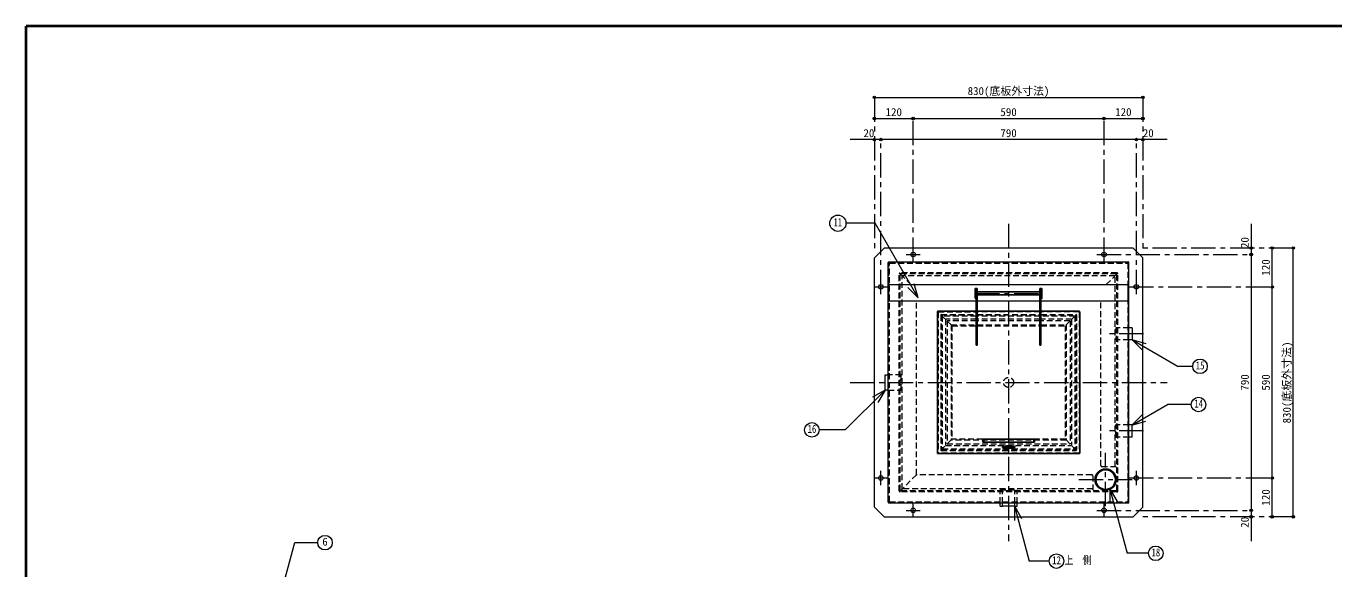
# Model space of a CAD drawing. Units: millimetres at full size, sheet at 1:15; details may follow other scales. Extents: x -3184 to 2891, y -2037 to 2178.
# Drawn here: x -3184 to 859, y 502 to 2178 of the extents above; entities that cross this region are included whole.
import ezdxf
from ezdxf.enums import TextEntityAlignment as Align

# ---------------------------------------------------------------- set-up
doc = ezdxf.new("R2010")
doc.units = ezdxf.units.MM
doc.header["$LTSCALE"] = 15
doc.header["$PDMODE"] = 32
doc.header["$PDSIZE"] = 7.5
doc.linetypes.add('CHAIN1', pattern=[8, 5, -1, 1, -1])
doc.linetypes.add('DASHED1', pattern=[1.8, 1.2, -0.6])
doc.layers.add('0-0', color=4, linetype='Continuous', lineweight=9)
doc.styles.add('ＭＳ ゴシック', font='')
doc.styles.get('ＭＳ ゴシック').set_extended_font_data('MS Gothic')

msp = doc.modelspace()

# ---------------------------------------------------------------- linework, layer by layer
at = {"layer": '0-0', "color": 1, "lineweight": 40}
for p in [(-3184.2, -2037.13), (2890.8, 2177.87)]:
    msp.add_line(p, (-3184.2, 2177.87), dxfattribs=at)
at = {"layer": '0-0'}
for p, q in [((-561.7, 1957.87), (268.3, 1957.87)), ((-561.7, 1892.87), (-441.7, 1892.87)), ((-441.7, 1892.87), (148.3, 1892.87)), ((148.3, 1892.87), (268.3, 1892.87)), ((-541.7, 1827.87), (-636.7, 1827.87)), ((-561.7, 1462.87), (-531.7, 1492.87)), ((-561.7, 692.87), (-561.7, 1462.87)), ((238.3, 1492.87), (-531.7, 1492.87)), ((238.3, 1492.87), (268.3, 1462.87)), ((268.3, 692.87), (268.3, 1462.87)), ((668.3, 1372.87), (668.3, 1492.87)), ((733.3, 662.87), (733.3, 1492.87)), ((668.3, 782.87), (668.3, 1372.87)), ((-528.7, 1054.37), (-528.7, 1101.37)), ((-528.7, 1101.37), (-518.7, 1101.37)), ((-518.7, 1054.37), (-528.7, 1054.37)), ((668.3, 662.87), (668.3, 782.87)), ((-531.7, 662.87), (-561.7, 692.87)), ((-173.2, 695.87), (-173.2, 705.87)), ((-173.2, 695.87), (-165.7, 695.87)), ((-127.7, 695.87), (-120.2, 695.87)), ((-120.2, 695.87), (-120.2, 705.87)), ((268.3, 692.87), (238.3, 662.87)), ((-531.7, 662.87), (238.3, 662.87)), ((603.3, 682.87), (603.3, 587.87))]:
    msp.add_line(p, q, dxfattribs=at)
at = {"layer": '0-0', "linetype": 'CHAIN1'}
for p, q in [((-561.7, 1957.87), (-561.7, 1482.87)), ((268.3, 1957.87), (268.3, 1482.87)), ((-441.7, 1450.87), (-441.7, 1892.87)), ((148.3, 1450.87), (148.3, 1892.87)), ((-541.7, 1350.87), (-541.7, 1827.87)), ((248.3, 1350.87), (248.3, 1827.87)), ((-146.7, 1567.87), (-146.7, 587.87)), ((-463.7, 1472.87), (-419.7, 1472.87)), ((126.3, 1472.87), (603.3, 1472.87)), ((733.3, 1492.87), (258.3, 1492.87)), ((-563.7, 1372.87), (-519.7, 1372.87)), ((-249.7, 1352.87), (-43.7, 1352.87)), ((226.3, 1372.87), (668.3, 1372.87)), ((270.3, 1227.87), (150.3, 1227.87)), ((-636.7, 1077.87), (343.3, 1077.87)), ((270.3, 927.87), (150.3, 927.87)), ((153.3, 695.37), (153.3, 860.37)), ((-563.7, 782.87), (-519.7, 782.87)), ((-541.7, 760.87), (-541.7, 804.87)), ((70.8, 777.87), (235.8, 777.87)), ((226.3, 782.87), (668.3, 782.87)), ((248.3, 760.87), (248.3, 804.87)), ((-441.7, 660.87), (-441.7, 704.87)), ((148.3, 660.87), (148.3, 704.87)), ((-463.7, 682.87), (-419.7, 682.87)), ((126.3, 682.87), (603.3, 682.87)), ((733.3, 662.87), (258.3, 662.87))]:
    msp.add_line(p, q, dxfattribs=at)
at = {"layer": '0-0', "color": 7, "lineweight": 18}
for p, q in [((-559.57, 1569.39), (-649.45, 1569.39)), ((-426.68, 1339.2), (-559.57, 1569.39)), ((-518.7, 707.87), (-518.7, 1447.87)), ((-516.7, 1449.87), (223.3, 1449.87)), ((225.3, 707.87), (225.3, 1447.87)), ((-516.7, 1329.87), (-516.7, 1379.87)), ((-516.7, 1379.87), (223.3, 1379.87)), ((-426.68, 1339.2), (-438.32, 1382.67)), ((223.3, 1329.87), (223.3, 1379.87)), ((-426.68, 1339.2), (-458.5, 1371.02)), ((-516.7, 1329.87), (-246.7, 1329.87)), ((-243.7, 1329.87), (-49.7, 1329.87)), ((-46.7, 1329.87), (223.3, 1329.87)), ((235.3, 1246.87), (225.3, 1246.87)), ((235.3, 1246.87), (235.3, 1208.87)), ((235.3, 1208.87), (225.3, 1208.87)), ((234.46, 1210.07), (266.28, 1178.25)), ((234.46, 1210.07), (377.51, 1127.48)), ((234.46, 1210.07), (277.93, 1198.42)), ((422.6, 1127.48), (377.51, 1127.48)), ((-528.62, 1054.43), (-567.59, 1031.93)), ((-528.62, 1054.43), (-551.12, 1015.46)), ((234.38, 946.15), (344.38, 1009.65)), ((234.38, 946.15), (266.2, 977.97)), ((418.14, 1009.65), (344.38, 1009.65)), ((235.3, 946.87), (225.3, 946.87)), ((234.38, 946.15), (277.85, 957.79)), ((235.3, 908.87), (235.3, 946.87)), ((235.3, 908.87), (225.3, 908.87)), ((166.6, 748.94), (166.6, 703.94)), ((166.6, 748.94), (189.1, 709.97)), ((166.6, 748.94), (219.86, 550.16)), ((-516.7, 705.87), (223.3, 705.87)), ((-165.7, 695.87), (-165.7, 705.87)), ((-127.7, 695.87), (-165.7, 695.87)), ((-128.8, 696.74), (-128.8, 651.74)), ((-128.8, 696.74), (-106.3, 657.77)), ((-128.8, 696.74), (-83.07, 526.05)), ((-127.7, 695.87), (-127.7, 705.87)), ((-2390.18, 447.03), (-2353.71, 583.15)), ((-2353.71, 583.15), (-2282.66, 583.15)), ((-21.12, 526.05), (-83.07, 526.05)), ((285.71, 550.16), (219.86, 550.16))]:
    msp.add_line(p, q, dxfattribs=at)
at = {"layer": '0-0', "linetype": 'DASHED1'}
for p, q in [((-516.7, 1379.87), (-516.7, 1446.87)), ((-515.7, 1447.87), (222.3, 1447.87)), ((-515.2, 710.12), (-515.2, 1445.62)), ((-514.45, 1446.37), (221.05, 1446.37)), ((188.3, 1415.87), (-481.7, 1415.87)), ((221.8, 1445.62), (221.8, 710.12)), ((223.3, 1446.87), (223.3, 1379.87)), ((-484.7, 742.87), (-484.7, 1412.87)), ((-481.7, 744.37), (-481.7, 1411.37)), ((-448.7, 1379.87), (-481.26, 1412.43)), ((186.8, 1412.87), (-480.2, 1412.87)), ((-475.7, 748.87), (-475.7, 1406.87)), ((155.3, 1379.87), (187.55, 1412.12)), ((188.3, 744.37), (188.3, 1411.37)), ((191.3, 742.87), (191.3, 1412.87)), ((-516.7, 708.87), (-516.7, 1329.87)), ((-431.7, 792.87), (-431.7, 1329.87)), ((138.3, 820.87), (138.3, 1329.87)), ((223.3, 1329.87), (223.3, 708.87)), ((-356.7, 1286.37), (-356.7, 869.37)), ((-356.26, 1287.43), (-321.7, 1252.87)), ((-355.2, 1287.87), (-246.7, 1287.87)), ((-355.2, 1285.62), (-355.2, 870.12)), ((-354.45, 1286.37), (-246.7, 1286.37)), ((-351.7, 1282.87), (-351.7, 872.87)), ((-246.7, 1282.87), (-351.7, 1282.87)), ((-341.7, 1272.87), (-341.7, 882.87)), ((-246.7, 1272.87), (-341.7, 1272.87)), ((-336.7, 1267.87), (-336.7, 887.87)), ((-246.7, 1267.87), (-336.7, 1267.87)), ((-324.7, 1255.87), (-324.7, 899.87)), ((-324.7, 1255.87), (-246.7, 1255.87)), ((-243.7, 1287.87), (-49.7, 1287.87)), ((-243.7, 1286.37), (-49.7, 1286.37)), ((-49.7, 1282.87), (-243.7, 1282.87)), ((-49.7, 1272.87), (-243.7, 1272.87)), ((-49.7, 1267.87), (-243.7, 1267.87)), ((-243.7, 1255.87), (-49.7, 1255.87)), ((-46.7, 1287.87), (61.8, 1287.87)), ((-46.7, 1286.37), (61.05, 1286.37)), ((58.3, 1282.87), (-46.7, 1282.87)), ((48.3, 1272.87), (-46.7, 1272.87)), ((43.3, 1267.87), (-46.7, 1267.87)), ((-46.7, 1255.87), (31.3, 1255.87)), ((62.86, 1287.43), (28.3, 1252.87)), ((31.3, 1255.87), (31.3, 899.87)), ((43.3, 1267.87), (43.3, 887.87)), ((48.3, 1272.87), (48.3, 882.87)), ((58.3, 1282.87), (58.3, 872.87)), ((61.8, 1285.62), (61.8, 870.12)), ((63.3, 1286.37), (63.3, 869.37)), ((-321.7, 1252.87), (-321.7, 902.87)), ((-321.7, 1252.87), (-246.7, 1252.87)), ((-243.7, 1252.87), (-49.7, 1252.87)), ((-46.7, 1252.87), (28.3, 1252.87)), ((28.3, 1252.87), (28.3, 902.87)), ((185.3, 1246.87), (185.3, 1208.87)), ((225.3, 1246.87), (185.3, 1246.87)), ((225.3, 1208.87), (185.3, 1208.87)), ((-478.7, 1101.37), (-518.7, 1101.37)), ((-478.7, 1054.37), (-478.7, 1101.37)), ((-518.7, 1054.37), (-478.7, 1054.37)), ((225.3, 946.87), (185.3, 946.87)), ((185.3, 908.87), (185.3, 946.87)), ((-356.26, 868.31), (-321.7, 902.87)), ((31.3, 899.87), (-324.7, 899.87)), ((-226.7, 902.87), (-321.7, 902.87)), ((30.08, 902.87), (-66.7, 902.87)), ((62.86, 868.31), (28.3, 902.87)), ((225.3, 908.87), (185.3, 908.87)), ((-355.2, 867.87), (61.8, 867.87)), ((-354.45, 869.37), (61.05, 869.37)), ((-351.7, 872.87), (58.3, 872.87)), ((-341.7, 882.87), (48.3, 882.87)), ((-336.7, 887.87), (43.3, 887.87)), ((141.3, 817.87), (186.8, 817.87)), ((113.3, 789.87), (113.3, 744.37)), ((188.3, 739.87), (-481.7, 739.87)), ((186.8, 742.87), (-480.2, 742.87)), ((113.3, 748.87), (-475.7, 748.87)), ((-173.2, 745.87), (-120.2, 745.87)), ((-173.2, 705.87), (-173.2, 745.87)), ((-165.7, 705.87), (-165.7, 745.87)), ((-127.7, 705.87), (-127.7, 745.87)), ((-120.2, 705.87), (-120.2, 745.87)), ((-515.7, 707.87), (222.3, 707.87)), ((-514.45, 709.37), (221.05, 709.37))]:
    msp.add_line(p, q, dxfattribs=at)
at = {"layer": '0-0', "color": 5, "lineweight": 25}
for p, q in [((-243.7, 1367.87), (-249.7, 1367.87)), ((-246.7, 1192.87), (-246.7, 1367.87)), ((-243.7, 1192.87), (-243.7, 1367.87)), ((-49.7, 1357.37), (-243.7, 1357.37)), ((-49.7, 1348.37), (-243.7, 1348.37)), ((-49.7, 1367.87), (-43.7, 1367.87)), ((-49.7, 1192.87), (-49.7, 1367.87)), ((-46.7, 1192.87), (-46.7, 1367.87)), ((-366.7, 859.87), (-366.7, 1295.87)), ((-364.7, 1297.87), (-246.7, 1297.87)), ((-49.7, 1297.87), (-243.7, 1297.87)), ((71.3, 1297.87), (-46.7, 1297.87)), ((73.3, 859.87), (73.3, 1295.87)), ((-243.7, 1222.87), (-246.7, 1222.87)), ((-49.7, 1222.87), (-46.7, 1222.87)), ((-243.7, 1192.87), (-246.7, 1192.87)), ((-49.7, 1192.87), (-46.7, 1192.87)), ((-226.7, 902.87), (-66.7, 902.87)), ((-226.7, 892.87), (-226.7, 902.87)), ((-66.7, 892.87), (-226.7, 892.87)), ((-66.7, 902.87), (-66.7, 892.87)), ((71.3, 857.87), (-364.7, 857.87)), ((-130.7, 880.87), (-162.7, 880.87)), ((-130.7, 874.87), (-162.7, 874.87)), ((-131.7, 879.37), (-161.7, 879.37)), ((-161.7, 879.37), (-161.7, 876.37))]:
    msp.add_line(p, q, dxfattribs=at)
at = {"layer": '0-0', "color": 7, "linetype": 'DASHED1', "lineweight": 18}
for p, q in [((-249.7, 1357.37), (-243.7, 1357.37)), ((-249.7, 1348.37), (-243.7, 1348.37)), ((-49.7, 1357.37), (-43.7, 1357.37)), ((-49.7, 1348.37), (-43.7, 1348.37)), ((-364.7, 1294.87), (-364.7, 860.87)), ((-363.7, 1295.87), (-246.7, 1295.87)), ((-49.7, 1295.87), (-243.7, 1295.87)), ((70.3, 1295.87), (-46.7, 1295.87)), ((71.3, 1294.87), (71.3, 860.87)), ((-223.7, 902.87), (-223.7, 892.87)), ((-69.7, 902.87), (-69.7, 892.87)), ((70.3, 859.87), (-363.7, 859.87)), ((-152.7, 879.37), (-152.7, 876.37)), ((-140.7, 879.37), (-140.7, 876.37))]:
    msp.add_line(p, q, dxfattribs=at)
at = {"layer": '0-0'}
for points in [[(343.3, 1827.87), (248.3, 1827.87), (-541.7, 1827.87)], [(603.3, 1567.87), (603.3, 1472.87), (603.3, 682.87)]]:
    msp.add_lwpolyline(points, dxfattribs=at)
at = {"layer": '0-0', "linetype": 'DASHED1'}
for points in [[(182.3, 817.87), (182.3, 1406.87), (-475.7, 1406.87)], [(110.3, 792.87), (-431.7, 792.87), (-481.26, 743.31)]]:
    msp.add_lwpolyline(points, dxfattribs=at)
at = {"layer": '0-0', "color": 5, "lineweight": 25}
for points in [[(-246.7, 1337.87), (-249.7, 1337.87), (-249.7, 1367.87)], [(-46.7, 1337.87), (-43.7, 1337.87), (-43.7, 1367.87)], [(-131.7, 879.37), (-131.7, 876.37), (-161.7, 876.37)]]:
    msp.add_lwpolyline(points, dxfattribs=at)
at = {"layer": '0-0', "color": 7, "lineweight": 18}
msp.add_lwpolyline([(-528.62, 1054.43), (-651.76, 931.29), (-732.52, 931.29)], dxfattribs=at)
for centre, radius in [((-674.45, 1569.39), 25), ((445.1, 1127.48), 22.5), ((440.64, 1009.65), 22.5), ((-755.02, 931.29), 22.5), ((-2260.16, 583.15), 22.5), ((308.21, 550.16), 22.5), ((1.38, 526.05), 22.5)]:
    msp.add_circle(centre, radius, dxfattribs=at)
at = {"layer": '0-0'}
for centre in [(-441.7, 1472.87), (148.3, 1472.87), (-541.7, 1372.87), (248.3, 1372.87), (-541.7, 782.87), (248.3, 782.87), (-441.7, 682.87), (148.3, 682.87)]:
    msp.add_circle(centre, 7, dxfattribs=at)
at = {"layer": '0-0', "linetype": 'DASHED1'}
msp.add_circle((-146.7, 1077.87), 15.5, dxfattribs=at)
at = {"layer": '0-0', "color": 5, "lineweight": 25}
for radius in [32.5, 30.25]:
    msp.add_circle((153.3, 777.87), radius, dxfattribs=at)
at = {"layer": '0-0', "color": 7, "lineweight": 18}
for centre, start, end in [((-516.7, 1447.87), 90, 180), ((223.3, 1447.87), 0, 90), ((-516.7, 707.87), 180, 270), ((223.3, 707.87), 270, 0)]:
    msp.add_arc(centre, 2, start, end, dxfattribs=at)
at = {"layer": '0-0', "linetype": 'DASHED1'}
for centre, radius, start, end in [((-515.2, 1446.37), 1.5, 90, 180), ((-515.7, 1446.87), 1, 90, 180), ((-514.45, 1445.62), 0.75, 90, 180), ((-481.7, 1412.87), 3, 90, 180), ((188.3, 1412.87), 3, 0, 90), ((221.05, 1445.62), 0.75, 0, 90), ((221.8, 1446.37), 1.5, 0, 90), ((222.3, 1446.87), 1, 0, 90), ((-480.2, 1411.37), 1.5, 90, 180), ((186.8, 1411.37), 1.5, 0, 90), ((-355.2, 1286.37), 1.5, 90, 180), ((-354.45, 1285.62), 0.75, 90, 180), ((61.05, 1285.62), 0.75, 0, 90), ((61.8, 1286.37), 1.5, 0, 90), ((-355.2, 869.37), 1.5, 180, 270), ((-354.45, 870.12), 0.75, 180, 270), ((61.05, 870.12), 0.75, 270, 0), ((61.8, 869.37), 1.5, 270, 0), ((141.3, 820.87), 3, 180, 270), ((110.3, 789.87), 3, 0, 90), ((-481.7, 742.87), 3, 180, 270), ((-480.2, 744.37), 1.5, 180, 270), ((186.8, 744.37), 1.5, 270, 0), ((188.3, 742.87), 3, 270, 0), ((-515.2, 709.37), 1.5, 180, 270), ((-515.7, 708.87), 1, 180, 270), ((-514.45, 710.12), 0.75, 180, 270), ((221.05, 710.12), 0.75, 270, 0), ((221.8, 709.37), 1.5, 270, 0), ((222.3, 708.87), 1, 270, 0)]:
    msp.add_arc(centre, radius, start, end, dxfattribs=at)
at = {"layer": '0-0', "color": 5, "lineweight": 25}
for centre, radius, start, end in [((-364.7, 1295.87), 2, 90, 180), ((71.3, 1295.87), 2, 0, 90), ((-364.7, 859.87), 2, 180, 270), ((-162.7, 877.87), 3, 90, 270), ((-130.7, 877.87), 3, 270, 90), ((71.3, 859.87), 2, 270, 0)]:
    msp.add_arc(centre, radius, start, end, dxfattribs=at)
at = {"layer": '0-0', "color": 7, "linetype": 'DASHED1', "lineweight": 18}
for centre, start, end in [((-363.7, 1294.87), 90, 180), ((70.3, 1294.87), 0, 90), ((-363.7, 860.87), 180, 270), ((70.3, 860.87), 270, 0)]:
    msp.add_arc(centre, 1, start, end, dxfattribs=at)
at = {"layer": '0-0', "color": 1}
for p in [(-561.7, 1957.87), (268.3, 1957.87), (-561.7, 1892.87), (-441.7, 1892.87), (148.3, 1892.87), (268.3, 1892.87), (-561.7, 1827.87), (-541.7, 1827.87), (248.3, 1827.87), (268.3, 1827.87), (603.3, 1492.87), (668.3, 1492.87), (733.3, 1492.87), (603.3, 1472.87), (668.3, 1372.87), (668.3, 782.87), (603.3, 682.87), (603.3, 662.87), (668.3, 662.87), (733.3, 662.87)]:
    msp.add_point(p, dxfattribs=at)

# ---------------------------------------------------------------- texts
at = {"layer": '0-0', "color": 7, "style": 'ＭＳ ゴシック'}
for s, p in [('830(底板外寸法)', (-273.26, 1957.87)), ('120', (-527.01, 1892.87)), ('590', (-172.01, 1892.87)), ('120', (182.99, 1892.87)), ('20', (-595.45, 1827.87)), ('790', (-172.01, 1827.87)), ('20', (268.3, 1827.87)), ('6', (-2268.6, 566.28))]:
    msp.add_text(s, height=24.74, dxfattribs=at).set_placement(p, align=Align.BOTTOM_LEFT)
for s, height, width, p in [('11', 25.29, 0.75, (-687.57, 1552.14)), ('15', 24.74, 0.8, (431.97, 1110.61)), ('14', 24.74, 0.8, (427.52, 992.78)), ('16', 24.74, 0.8, (-768.14, 914.42)), ('12', 24.74, 0.8, (-11.74, 509.17)), ('上\u3000側', 24.74, 0.8, (26.38, 509.17)), ('18', 24.74, 0.8, (295.09, 533.29))]:
    msp.add_text(s, height=height, dxfattribs=dict(at, width=width)).set_placement(p, align=Align.BOTTOM_LEFT)
for s, p in [('20', (603.3, 1492.87)), ('120', (668.3, 1407.56)), ('830(底板外寸法)', (733.3, 951.31)), ('790', (603.3, 1052.56)), ('590', (668.3, 1052.56)), ('120', (668.3, 697.56)), ('20', (603.3, 629.12))]:
    msp.add_text(s, height=24.74, rotation=90, dxfattribs=at).set_placement(p, align=Align.BOTTOM_LEFT)

doc.saveas('drawing.dxf')
